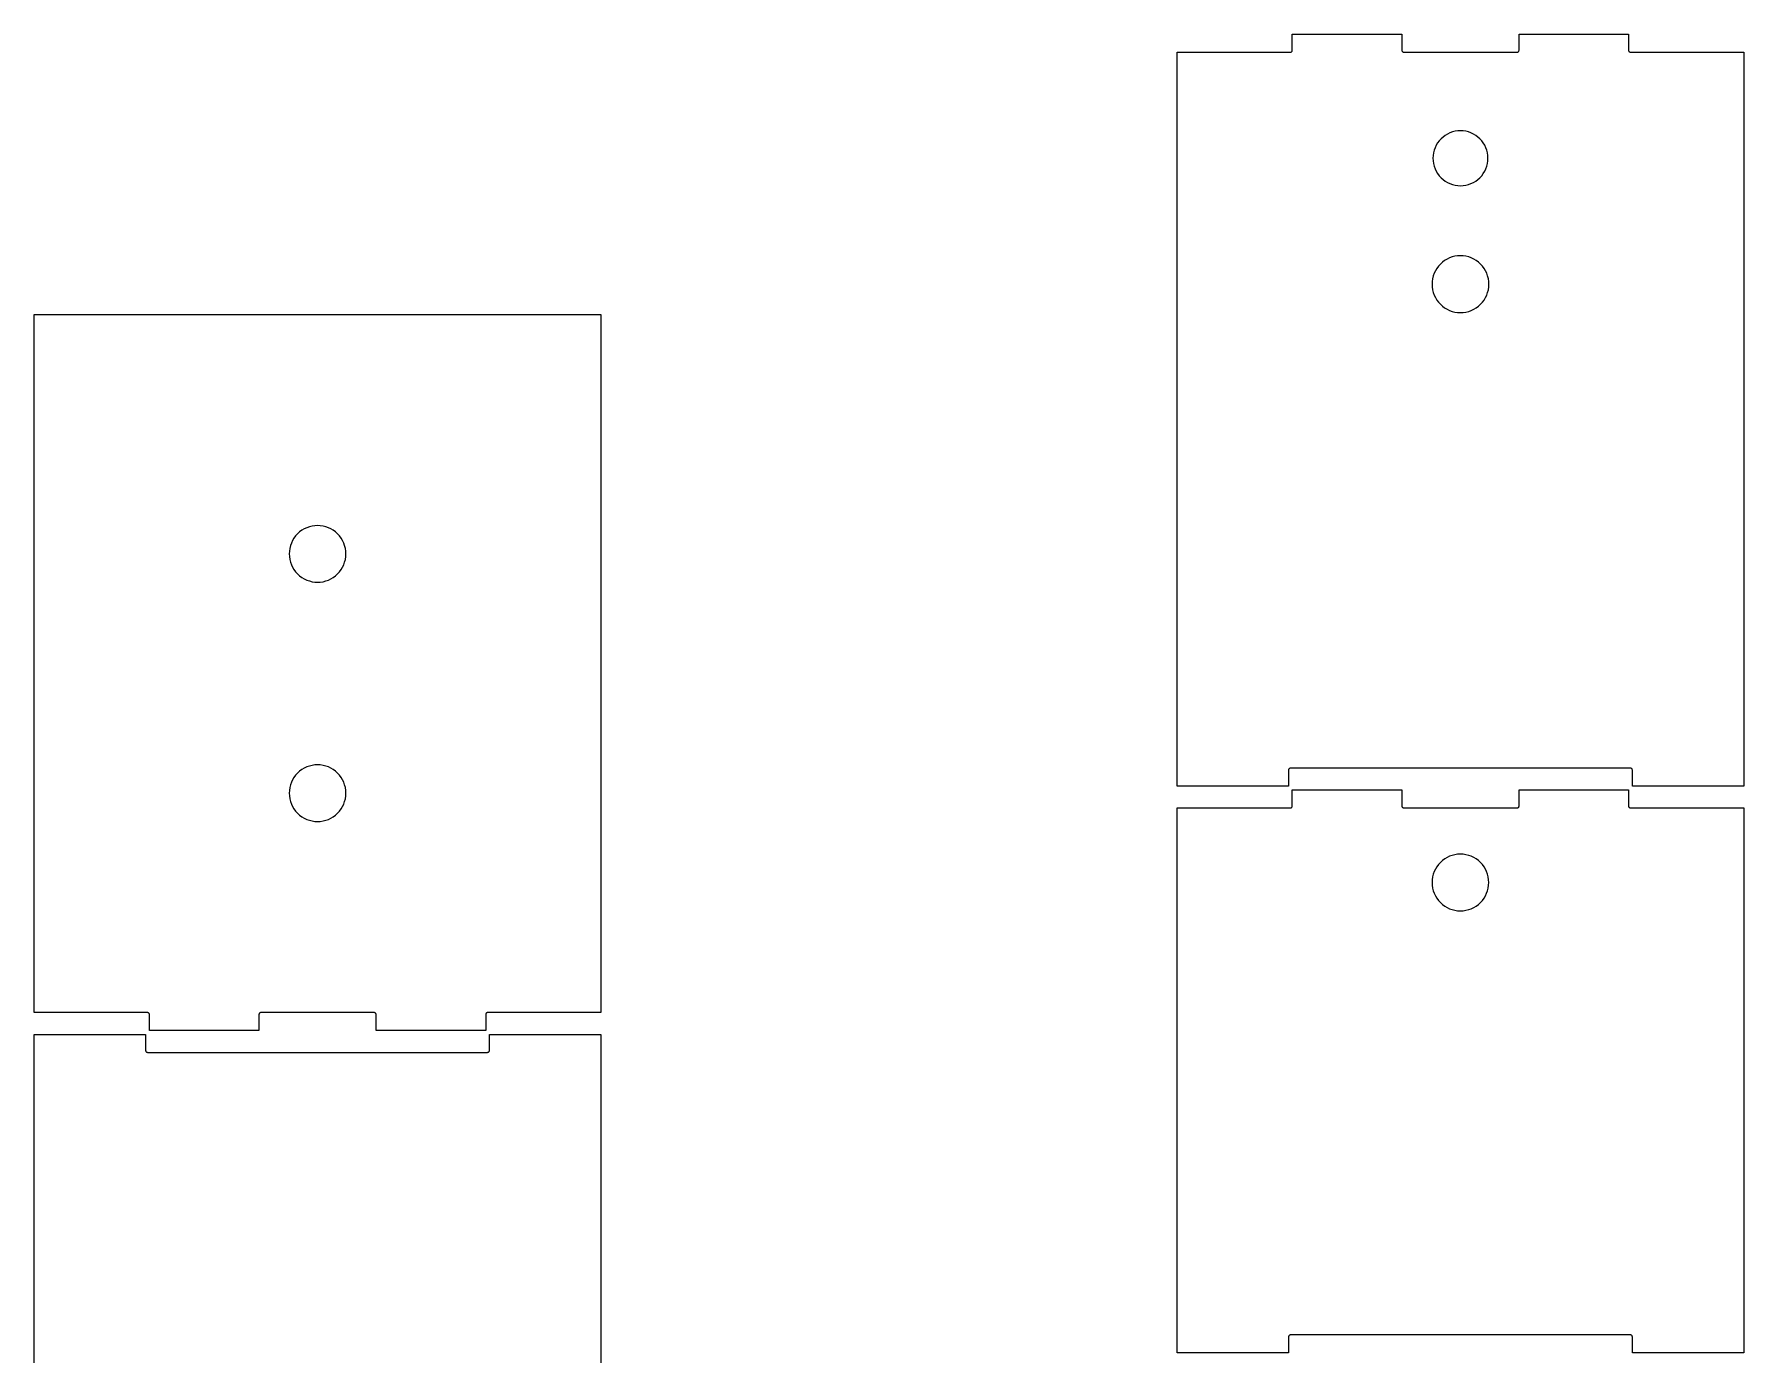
# Model space of a CAD drawing. Header units: millimetres. Extents: x 105 to 221, y 329 to 679.
# Drawn here: x 130.4 to 220.9, y 389.1 to 459 of the extents above; entities that cross this region are included whole.
import ezdxf

# ---------------------------------------------------------------- set-up
doc = ezdxf.new("R2010")
doc.units = ezdxf.units.MM

msp = doc.modelspace()

# ---------------------------------------------------------------- linework, layer by layer
for p, q in [((196.968, 458.124), (196.968, 458.977)), ((196.968, 458.977), (202.768, 458.977)), ((202.768, 458.977), (202.768, 458.124)), ((208.968, 458.124), (208.968, 458.977)), ((208.968, 458.977), (214.768, 458.977)), ((214.768, 458.977), (214.768, 458.124)), ((190.868, 419.177), (190.868, 458.024)), ((190.868, 458.024), (196.868, 458.024)), ((196.868, 458.024), (196.888, 458.026)), ((196.888, 458.026), (196.907, 458.032)), ((196.907, 458.032), (196.924, 458.041)), ((196.924, 458.041), (196.939, 458.054)), ((196.939, 458.054), (196.951, 458.069)), ((196.951, 458.069), (196.961, 458.086)), ((196.961, 458.086), (196.966, 458.105)), ((196.966, 458.105), (196.968, 458.124)), ((202.768, 458.124), (202.77, 458.105)), ((202.77, 458.105), (202.776, 458.086)), ((202.776, 458.086), (202.785, 458.069)), ((202.785, 458.069), (202.798, 458.054)), ((202.798, 458.054), (202.813, 458.041)), ((202.813, 458.041), (202.83, 458.032)), ((202.83, 458.032), (202.849, 458.026)), ((202.849, 458.026), (202.868, 458.024)), ((202.868, 458.024), (208.868, 458.024)), ((208.868, 458.024), (208.888, 458.026)), ((208.888, 458.026), (208.907, 458.032)), ((208.907, 458.032), (208.924, 458.041)), ((208.924, 458.041), (208.939, 458.054)), ((208.939, 458.054), (208.951, 458.069)), ((208.951, 458.069), (208.961, 458.086)), ((208.961, 458.086), (208.966, 458.105)), ((208.966, 458.105), (208.968, 458.124)), ((214.768, 458.124), (214.77, 458.105)), ((214.77, 458.105), (214.776, 458.086)), ((214.776, 458.086), (214.785, 458.069)), ((214.785, 458.069), (214.798, 458.054)), ((214.798, 458.054), (214.813, 458.041)), ((214.813, 458.041), (214.83, 458.032)), ((214.83, 458.032), (214.849, 458.026)), ((214.849, 458.026), (214.868, 458.024)), ((214.868, 458.024), (220.868, 458.024)), ((220.868, 458.024), (220.868, 419.177)), ((220.868, 458.024), (220.868, 458.024)), ((204.839, 453.439), (204.743, 453.333)), ((204.945, 453.535), (204.839, 453.439)), ((205.06, 453.62), (204.945, 453.535)), ((205.182, 453.694), (205.06, 453.62)), ((205.311, 453.755), (205.182, 453.694)), ((205.446, 453.803), (205.311, 453.755)), ((205.584, 453.837), (205.446, 453.803)), ((205.726, 453.858), (205.584, 453.837)), ((205.868, 453.865), (205.726, 453.858)), ((206.011, 453.858), (205.868, 453.865)), ((206.152, 453.837), (206.011, 453.858)), ((206.291, 453.803), (206.152, 453.837)), ((206.425, 453.755), (206.291, 453.803)), ((206.554, 453.694), (206.425, 453.755)), ((206.677, 453.62), (206.554, 453.694)), ((206.791, 453.535), (206.677, 453.62)), ((206.897, 453.439), (206.791, 453.535)), ((206.993, 453.333), (206.897, 453.439)), ((204.42, 452.553), (204.413, 452.41)), ((204.441, 452.694), (204.42, 452.553)), ((204.476, 452.833), (204.441, 452.694)), ((204.524, 452.967), (204.476, 452.833)), ((204.585, 453.096), (204.524, 452.967)), ((204.658, 453.219), (204.585, 453.096)), ((204.743, 453.333), (204.658, 453.219)), ((207.078, 453.219), (206.993, 453.333)), ((207.152, 453.096), (207.078, 453.219)), ((207.213, 452.967), (207.152, 453.096)), ((207.261, 452.833), (207.213, 452.967)), ((207.295, 452.694), (207.261, 452.833)), ((207.316, 452.553), (207.295, 452.694)), ((207.323, 452.41), (207.316, 452.553)), ((204.413, 452.41), (204.42, 452.268)), ((204.42, 452.268), (204.441, 452.126)), ((204.441, 452.126), (204.476, 451.988)), ((204.476, 451.988), (204.524, 451.853)), ((204.524, 451.853), (204.585, 451.724)), ((204.585, 451.724), (204.658, 451.602)), ((204.658, 451.602), (204.743, 451.487)), ((206.993, 451.487), (207.078, 451.602)), ((207.078, 451.602), (207.152, 451.724)), ((207.152, 451.724), (207.213, 451.853)), ((207.213, 451.853), (207.261, 451.988)), ((207.261, 451.988), (207.295, 452.126)), ((207.295, 452.126), (207.316, 452.268)), ((207.316, 452.268), (207.323, 452.41)), ((207.323, 452.41), (207.323, 452.41)), ((204.743, 451.487), (204.839, 451.381)), ((204.839, 451.381), (204.945, 451.285)), ((204.945, 451.285), (205.06, 451.2)), ((205.06, 451.2), (205.182, 451.127)), ((205.182, 451.127), (205.311, 451.066)), ((205.311, 451.066), (205.446, 451.018)), ((205.446, 451.018), (205.584, 450.983)), ((205.584, 450.983), (205.726, 450.962)), ((205.726, 450.962), (205.868, 450.955)), ((205.868, 450.955), (206.011, 450.962)), ((206.011, 450.962), (206.152, 450.983)), ((206.152, 450.983), (206.291, 451.018)), ((206.291, 451.018), (206.425, 451.066)), ((206.425, 451.066), (206.554, 451.127)), ((206.554, 451.127), (206.677, 451.2)), ((206.677, 451.2), (206.791, 451.285)), ((206.791, 451.285), (206.897, 451.381)), ((206.897, 451.381), (206.993, 451.487)), ((205.292, 447.134), (205.159, 447.071)), ((205.431, 447.184), (205.292, 447.134)), ((205.575, 447.22), (205.431, 447.184)), ((205.721, 447.242), (205.575, 447.22)), ((205.868, 447.249), (205.721, 447.242)), ((206.016, 447.242), (205.868, 447.249)), ((206.162, 447.22), (206.016, 447.242)), ((206.305, 447.184), (206.162, 447.22)), ((206.444, 447.134), (206.305, 447.184)), ((206.578, 447.071), (206.444, 447.134)), ((204.428, 446.181), (204.392, 446.037)), ((204.477, 446.32), (204.428, 446.181)), ((204.541, 446.453), (204.477, 446.32)), ((204.617, 446.58), (204.541, 446.453)), ((204.705, 446.699), (204.617, 446.58)), ((204.804, 446.808), (204.705, 446.699)), ((204.913, 446.907), (204.804, 446.808)), ((205.032, 446.995), (204.913, 446.907)), ((205.159, 447.071), (205.032, 446.995)), ((206.705, 446.995), (206.578, 447.071)), ((206.823, 446.907), (206.705, 446.995)), ((206.933, 446.808), (206.823, 446.907)), ((207.032, 446.699), (206.933, 446.808)), ((207.12, 446.58), (207.032, 446.699)), ((207.196, 446.453), (207.12, 446.58)), ((207.259, 446.32), (207.196, 446.453)), ((207.309, 446.181), (207.259, 446.32)), ((207.345, 446.037), (207.309, 446.181)), ((204.37, 445.891), (204.363, 445.744)), ((204.363, 445.744), (204.37, 445.596)), ((204.392, 446.037), (204.37, 445.891)), ((204.37, 445.596), (204.392, 445.45)), ((204.392, 445.45), (204.428, 445.307)), ((204.428, 445.307), (204.477, 445.167)), ((207.259, 445.167), (207.309, 445.307)), ((207.309, 445.307), (207.345, 445.45)), ((207.366, 445.891), (207.345, 446.037)), ((207.345, 445.45), (207.366, 445.596)), ((207.374, 445.744), (207.366, 445.891)), ((207.366, 445.596), (207.374, 445.744)), ((207.374, 445.744), (207.374, 445.744)), ((204.477, 445.167), (204.541, 445.034)), ((204.541, 445.034), (204.617, 444.907)), ((204.617, 444.907), (204.705, 444.789)), ((204.705, 444.789), (204.804, 444.679)), ((204.804, 444.679), (204.913, 444.58)), ((204.913, 444.58), (205.032, 444.492)), ((205.032, 444.492), (205.159, 444.416)), ((205.159, 444.416), (205.292, 444.353)), ((206.444, 444.353), (206.578, 444.416)), ((206.578, 444.416), (206.705, 444.492)), ((206.705, 444.492), (206.823, 444.58)), ((206.823, 444.58), (206.933, 444.679)), ((206.933, 444.679), (207.032, 444.789)), ((207.032, 444.789), (207.12, 444.907)), ((207.12, 444.907), (207.196, 445.034)), ((207.196, 445.034), (207.259, 445.167)), ((130.368, 407.192), (130.368, 444.136)), ((130.368, 444.136), (160.368, 444.136)), ((160.368, 444.136), (160.368, 407.192)), ((205.292, 444.353), (205.431, 444.303)), ((205.431, 444.303), (205.575, 444.267)), ((205.575, 444.267), (205.721, 444.245)), ((205.721, 444.245), (205.868, 444.238)), ((205.868, 444.238), (206.016, 444.245)), ((206.016, 444.245), (206.162, 444.267)), ((206.162, 444.267), (206.305, 444.303)), ((206.305, 444.303), (206.444, 444.353)), ((144.416, 432.63), (144.307, 432.531)), ((144.535, 432.717), (144.416, 432.63)), ((144.661, 432.793), (144.535, 432.717)), ((144.794, 432.856), (144.661, 432.793)), ((144.933, 432.906), (144.794, 432.856)), ((145.075, 432.941), (144.933, 432.906)), ((145.221, 432.963), (145.075, 432.941)), ((145.368, 432.97), (145.221, 432.963)), ((145.515, 432.963), (145.368, 432.97)), ((145.661, 432.941), (145.515, 432.963)), ((145.803, 432.906), (145.661, 432.941)), ((145.942, 432.856), (145.803, 432.906)), ((146.075, 432.793), (145.942, 432.856)), ((146.201, 432.717), (146.075, 432.793)), ((146.32, 432.63), (146.201, 432.717)), ((146.429, 432.531), (146.32, 432.63)), ((143.897, 431.763), (143.875, 431.617)), ((143.933, 431.906), (143.897, 431.763)), ((143.982, 432.044), (143.933, 431.906)), ((144.045, 432.177), (143.982, 432.044)), ((144.121, 432.303), (144.045, 432.177)), ((144.208, 432.422), (144.121, 432.303)), ((144.307, 432.531), (144.208, 432.422)), ((146.527, 432.422), (146.429, 432.531)), ((146.615, 432.303), (146.527, 432.422)), ((146.691, 432.177), (146.615, 432.303)), ((146.754, 432.044), (146.691, 432.177)), ((146.803, 431.906), (146.754, 432.044)), ((146.839, 431.763), (146.803, 431.906)), ((146.861, 431.617), (146.839, 431.763)), ((143.875, 431.617), (143.868, 431.47)), ((143.868, 431.47), (143.875, 431.323)), ((143.875, 431.323), (143.897, 431.178)), ((143.897, 431.178), (143.933, 431.035)), ((143.933, 431.035), (143.982, 430.896)), ((143.982, 430.896), (144.045, 430.763)), ((146.691, 430.763), (146.754, 430.896)), ((146.754, 430.896), (146.803, 431.035)), ((146.803, 431.035), (146.839, 431.178)), ((146.839, 431.178), (146.861, 431.323)), ((146.868, 431.47), (146.861, 431.617)), ((146.861, 431.323), (146.868, 431.47)), ((146.868, 431.47), (146.868, 431.47)), ((144.045, 430.763), (144.121, 430.637)), ((144.121, 430.637), (144.208, 430.519)), ((144.208, 430.519), (144.307, 430.409)), ((144.307, 430.409), (144.416, 430.311)), ((144.416, 430.311), (144.535, 430.223)), ((144.535, 430.223), (144.661, 430.147)), ((144.661, 430.147), (144.794, 430.084)), ((144.794, 430.084), (144.933, 430.035)), ((144.933, 430.035), (145.075, 429.999)), ((145.075, 429.999), (145.221, 429.977)), ((145.221, 429.977), (145.368, 429.97)), ((145.368, 429.97), (145.515, 429.977)), ((145.515, 429.977), (145.661, 429.999)), ((145.661, 429.999), (145.803, 430.035)), ((145.803, 430.035), (145.942, 430.084)), ((145.942, 430.084), (146.075, 430.147)), ((146.075, 430.147), (146.201, 430.223)), ((146.201, 430.223), (146.32, 430.311)), ((146.32, 430.311), (146.429, 430.409)), ((146.429, 430.409), (146.527, 430.519)), ((146.527, 430.519), (146.615, 430.637)), ((146.615, 430.637), (146.691, 430.763)), ((144.416, 419.964), (144.307, 419.865)), ((144.535, 420.052), (144.416, 419.964)), ((144.661, 420.127), (144.535, 420.052)), ((144.794, 420.19), (144.661, 420.127)), ((144.933, 420.24), (144.794, 420.19)), ((145.075, 420.276), (144.933, 420.24)), ((145.221, 420.297), (145.075, 420.276)), ((145.368, 420.305), (145.221, 420.297)), ((145.515, 420.297), (145.368, 420.305)), ((145.661, 420.276), (145.515, 420.297)), ((145.803, 420.24), (145.661, 420.276)), ((145.942, 420.19), (145.803, 420.24)), ((146.075, 420.127), (145.942, 420.19)), ((146.201, 420.052), (146.075, 420.127)), ((146.32, 419.964), (146.201, 420.052)), ((146.429, 419.865), (146.32, 419.964)), ((196.77, 420.049), (196.768, 420.03)), ((196.768, 420.03), (196.768, 419.177)), ((196.776, 420.068), (196.77, 420.049)), ((196.785, 420.085), (196.776, 420.068)), ((196.798, 420.1), (196.785, 420.085)), ((196.813, 420.113), (196.798, 420.1)), ((196.83, 420.122), (196.813, 420.113)), ((196.849, 420.128), (196.83, 420.122)), ((196.868, 420.13), (196.849, 420.128)), ((214.868, 420.13), (196.868, 420.13)), ((214.888, 420.128), (214.868, 420.13)), ((214.907, 420.122), (214.888, 420.128)), ((214.924, 420.113), (214.907, 420.122)), ((214.939, 420.1), (214.924, 420.113)), ((214.951, 420.085), (214.939, 420.1)), ((214.961, 420.068), (214.951, 420.085)), ((214.966, 420.049), (214.961, 420.068)), ((214.968, 420.03), (214.966, 420.049)), ((214.968, 419.177), (214.968, 420.03)), ((143.897, 419.097), (143.875, 418.952)), ((143.933, 419.24), (143.897, 419.097)), ((143.982, 419.379), (143.933, 419.24)), ((144.045, 419.512), (143.982, 419.379)), ((144.121, 419.638), (144.045, 419.512)), ((144.208, 419.756), (144.121, 419.638)), ((144.307, 419.865), (144.208, 419.756)), ((146.527, 419.756), (146.429, 419.865)), ((146.615, 419.638), (146.527, 419.756)), ((146.691, 419.512), (146.615, 419.638)), ((146.754, 419.379), (146.691, 419.512)), ((146.803, 419.24), (146.754, 419.379)), ((146.839, 419.097), (146.803, 419.24)), ((146.861, 418.952), (146.839, 419.097)), ((196.768, 419.177), (190.868, 419.177)), ((220.868, 419.177), (214.968, 419.177)), ((143.875, 418.952), (143.868, 418.805)), ((143.868, 418.805), (143.875, 418.658)), ((143.875, 418.658), (143.897, 418.512)), ((143.897, 418.512), (143.933, 418.369)), ((143.933, 418.369), (143.982, 418.231)), ((143.982, 418.231), (144.045, 418.097)), ((146.691, 418.097), (146.754, 418.231)), ((146.754, 418.231), (146.803, 418.369)), ((146.803, 418.369), (146.839, 418.512)), ((146.839, 418.512), (146.861, 418.658)), ((146.868, 418.805), (146.861, 418.952)), ((146.861, 418.658), (146.868, 418.805)), ((146.868, 418.805), (146.868, 418.805)), ((196.966, 418.105), (196.968, 418.124)), ((196.968, 418.124), (196.968, 418.977)), ((196.968, 418.977), (202.768, 418.977)), ((202.768, 418.977), (202.768, 418.124)), ((202.768, 418.124), (202.77, 418.105)), ((208.966, 418.105), (208.968, 418.124)), ((208.968, 418.124), (208.968, 418.977)), ((208.968, 418.977), (214.768, 418.977)), ((214.768, 418.977), (214.768, 418.124)), ((214.768, 418.124), (214.77, 418.105)), ((144.045, 418.097), (144.121, 417.971)), ((144.121, 417.971), (144.208, 417.853)), ((144.208, 417.853), (144.307, 417.744)), ((144.307, 417.744), (144.416, 417.645)), ((144.416, 417.645), (144.535, 417.557)), ((144.535, 417.557), (144.661, 417.482)), ((144.661, 417.482), (144.794, 417.419)), ((144.794, 417.419), (144.933, 417.369)), ((144.933, 417.369), (145.075, 417.333)), ((145.075, 417.333), (145.221, 417.312)), ((145.221, 417.312), (145.368, 417.305)), ((145.368, 417.305), (145.515, 417.312)), ((145.515, 417.312), (145.661, 417.333)), ((145.661, 417.333), (145.803, 417.369)), ((145.803, 417.369), (145.942, 417.419)), ((145.942, 417.419), (146.075, 417.482)), ((146.075, 417.482), (146.201, 417.557)), ((146.201, 417.557), (146.32, 417.645)), ((146.32, 417.645), (146.429, 417.744)), ((146.429, 417.744), (146.527, 417.853)), ((146.527, 417.853), (146.615, 417.971)), ((146.615, 417.971), (146.691, 418.097)), ((190.868, 389.177), (190.868, 418.024)), ((190.868, 418.024), (196.868, 418.024)), ((196.868, 418.024), (196.888, 418.026)), ((196.888, 418.026), (196.907, 418.032)), ((196.907, 418.032), (196.924, 418.041)), ((196.924, 418.041), (196.939, 418.054)), ((196.939, 418.054), (196.951, 418.069)), ((196.951, 418.069), (196.961, 418.086)), ((196.961, 418.086), (196.966, 418.105)), ((202.77, 418.105), (202.776, 418.086)), ((202.776, 418.086), (202.785, 418.069)), ((202.785, 418.069), (202.798, 418.054)), ((202.798, 418.054), (202.813, 418.041)), ((202.813, 418.041), (202.83, 418.032)), ((202.83, 418.032), (202.849, 418.026)), ((202.849, 418.026), (202.868, 418.024)), ((202.868, 418.024), (208.868, 418.024)), ((208.868, 418.024), (208.888, 418.026)), ((208.888, 418.026), (208.907, 418.032)), ((208.907, 418.032), (208.924, 418.041)), ((208.924, 418.041), (208.939, 418.054)), ((208.939, 418.054), (208.951, 418.069)), ((208.951, 418.069), (208.961, 418.086)), ((208.961, 418.086), (208.966, 418.105)), ((214.77, 418.105), (214.776, 418.086)), ((214.776, 418.086), (214.785, 418.069)), ((214.785, 418.069), (214.798, 418.054)), ((214.798, 418.054), (214.813, 418.041)), ((214.813, 418.041), (214.83, 418.032)), ((214.83, 418.032), (214.849, 418.026)), ((214.849, 418.026), (214.868, 418.024)), ((214.868, 418.024), (220.868, 418.024)), ((220.868, 418.024), (220.868, 389.177)), ((220.868, 418.024), (220.868, 418.024)), ((205.161, 415.4), (205.035, 415.324)), ((205.294, 415.463), (205.161, 415.4)), ((205.433, 415.512), (205.294, 415.463)), ((205.576, 415.548), (205.433, 415.512)), ((205.721, 415.57), (205.576, 415.548)), ((205.868, 415.577), (205.721, 415.57)), ((206.015, 415.57), (205.868, 415.577)), ((206.161, 415.548), (206.015, 415.57)), ((206.304, 415.512), (206.161, 415.548)), ((206.442, 415.463), (206.304, 415.512)), ((206.575, 415.4), (206.442, 415.463)), ((206.702, 415.324), (206.575, 415.4)), ((204.433, 414.512), (204.397, 414.37)), ((204.482, 414.651), (204.433, 414.512)), ((204.545, 414.784), (204.482, 414.651)), ((204.621, 414.91), (204.545, 414.784)), ((204.709, 415.028), (204.621, 414.91)), ((204.808, 415.138), (204.709, 415.028)), ((204.917, 415.236), (204.808, 415.138)), ((205.035, 415.324), (204.917, 415.236)), ((206.82, 415.236), (206.702, 415.324)), ((206.929, 415.138), (206.82, 415.236)), ((207.028, 415.028), (206.929, 415.138)), ((207.116, 414.91), (207.028, 415.028)), ((207.191, 414.784), (207.116, 414.91)), ((207.254, 414.651), (207.191, 414.784)), ((207.304, 414.512), (207.254, 414.651)), ((207.339, 414.37), (207.304, 414.512)), ((204.376, 414.224), (204.368, 414.077)), ((204.368, 414.077), (204.376, 413.93)), ((204.397, 414.37), (204.376, 414.224)), ((204.376, 413.93), (204.397, 413.784)), ((204.397, 413.784), (204.433, 413.641)), ((204.433, 413.641), (204.482, 413.503)), ((207.254, 413.503), (207.304, 413.641)), ((207.304, 413.641), (207.339, 413.784)), ((207.361, 414.224), (207.339, 414.37)), ((207.339, 413.784), (207.361, 413.93)), ((207.368, 414.077), (207.361, 414.224)), ((207.361, 413.93), (207.368, 414.077)), ((207.368, 414.077), (207.368, 414.077)), ((204.482, 413.503), (204.545, 413.37)), ((204.545, 413.37), (204.621, 413.244)), ((204.621, 413.244), (204.709, 413.125)), ((204.709, 413.125), (204.808, 413.016)), ((204.808, 413.016), (204.917, 412.917)), ((204.917, 412.917), (205.035, 412.83)), ((205.035, 412.83), (205.161, 412.754)), ((205.161, 412.754), (205.294, 412.691)), ((205.294, 412.691), (205.433, 412.641)), ((206.304, 412.641), (206.442, 412.691)), ((206.442, 412.691), (206.575, 412.754)), ((206.575, 412.754), (206.702, 412.83)), ((206.702, 412.83), (206.82, 412.917)), ((206.82, 412.917), (206.929, 413.016)), ((206.929, 413.016), (207.028, 413.125)), ((207.028, 413.125), (207.116, 413.244)), ((207.116, 413.244), (207.191, 413.37)), ((207.191, 413.37), (207.254, 413.503)), ((205.433, 412.641), (205.576, 412.606)), ((205.576, 412.606), (205.721, 412.584)), ((205.721, 412.584), (205.868, 412.577)), ((205.868, 412.577), (206.015, 412.584)), ((206.015, 412.584), (206.161, 412.606)), ((206.161, 412.606), (206.304, 412.641)), ((136.368, 407.192), (130.368, 407.192)), ((130.368, 407.192), (130.368, 407.192)), ((136.387, 407.19), (136.368, 407.192)), ((136.406, 407.184), (136.387, 407.19)), ((136.423, 407.175), (136.406, 407.184)), ((136.439, 407.162), (136.423, 407.175)), ((136.451, 407.147), (136.439, 407.162)), ((136.46, 407.13), (136.451, 407.147)), ((136.466, 407.111), (136.46, 407.13)), ((136.468, 407.092), (136.466, 407.111)), ((136.468, 406.239), (136.468, 407.092)), ((142.27, 407.111), (142.268, 407.092)), ((142.268, 407.092), (142.268, 406.239)), ((142.276, 407.13), (142.27, 407.111)), ((142.285, 407.147), (142.276, 407.13)), ((142.297, 407.162), (142.285, 407.147)), ((142.312, 407.175), (142.297, 407.162)), ((142.33, 407.184), (142.312, 407.175)), ((142.348, 407.19), (142.33, 407.184)), ((142.368, 407.192), (142.348, 407.19)), ((148.368, 407.192), (142.368, 407.192)), ((148.387, 407.19), (148.368, 407.192)), ((148.406, 407.184), (148.387, 407.19)), ((148.423, 407.175), (148.406, 407.184)), ((148.439, 407.162), (148.423, 407.175)), ((148.451, 407.147), (148.439, 407.162)), ((148.46, 407.13), (148.451, 407.147)), ((148.466, 407.111), (148.46, 407.13)), ((148.468, 407.092), (148.466, 407.111)), ((148.468, 406.239), (148.468, 407.092)), ((154.27, 407.111), (154.268, 407.092)), ((154.268, 407.092), (154.268, 406.239)), ((154.276, 407.13), (154.27, 407.111)), ((154.285, 407.147), (154.276, 407.13)), ((154.297, 407.162), (154.285, 407.147)), ((154.312, 407.175), (154.297, 407.162)), ((154.33, 407.184), (154.312, 407.175)), ((154.348, 407.19), (154.33, 407.184)), ((154.368, 407.192), (154.348, 407.19)), ((160.368, 407.192), (154.368, 407.192)), ((130.368, 387.192), (130.368, 406.039)), ((130.368, 406.039), (136.268, 406.039)), ((136.268, 406.039), (136.268, 405.186)), ((142.268, 406.239), (136.468, 406.239)), ((154.268, 406.239), (148.468, 406.239)), ((154.468, 405.186), (154.468, 406.039)), ((154.468, 406.039), (160.368, 406.039)), ((160.368, 406.039), (160.368, 387.192)), ((136.268, 405.186), (136.27, 405.167)), ((136.27, 405.167), (136.276, 405.148)), ((136.276, 405.148), (136.285, 405.131)), ((136.285, 405.131), (136.297, 405.116)), ((136.297, 405.116), (136.312, 405.103)), ((136.312, 405.103), (136.33, 405.094)), ((136.33, 405.094), (136.348, 405.088)), ((136.348, 405.088), (136.368, 405.086)), ((136.368, 405.086), (154.368, 405.086)), ((154.368, 405.086), (154.387, 405.088)), ((154.387, 405.088), (154.406, 405.094)), ((154.406, 405.094), (154.423, 405.103)), ((154.423, 405.103), (154.439, 405.116)), ((154.439, 405.116), (154.451, 405.131)), ((154.451, 405.131), (154.46, 405.148)), ((154.46, 405.148), (154.466, 405.167)), ((154.466, 405.167), (154.468, 405.186)), ((196.776, 390.068), (196.77, 390.049)), ((196.785, 390.085), (196.776, 390.068)), ((196.798, 390.1), (196.785, 390.085)), ((196.813, 390.113), (196.798, 390.1)), ((196.83, 390.122), (196.813, 390.113)), ((196.849, 390.128), (196.83, 390.122)), ((196.868, 390.13), (196.849, 390.128)), ((214.868, 390.13), (196.868, 390.13)), ((214.888, 390.128), (214.868, 390.13)), ((214.907, 390.122), (214.888, 390.128)), ((214.924, 390.113), (214.907, 390.122)), ((214.939, 390.1), (214.924, 390.113)), ((214.951, 390.085), (214.939, 390.1)), ((214.961, 390.068), (214.951, 390.085)), ((214.966, 390.049), (214.961, 390.068)), ((196.768, 389.177), (190.868, 389.177)), ((196.77, 390.049), (196.768, 390.03)), ((196.768, 390.03), (196.768, 389.177)), ((214.968, 390.03), (214.966, 390.049)), ((214.968, 389.177), (214.968, 390.03)), ((220.868, 389.177), (214.968, 389.177))]:
    msp.add_line(p, q)

doc.saveas('drawing.dxf')
